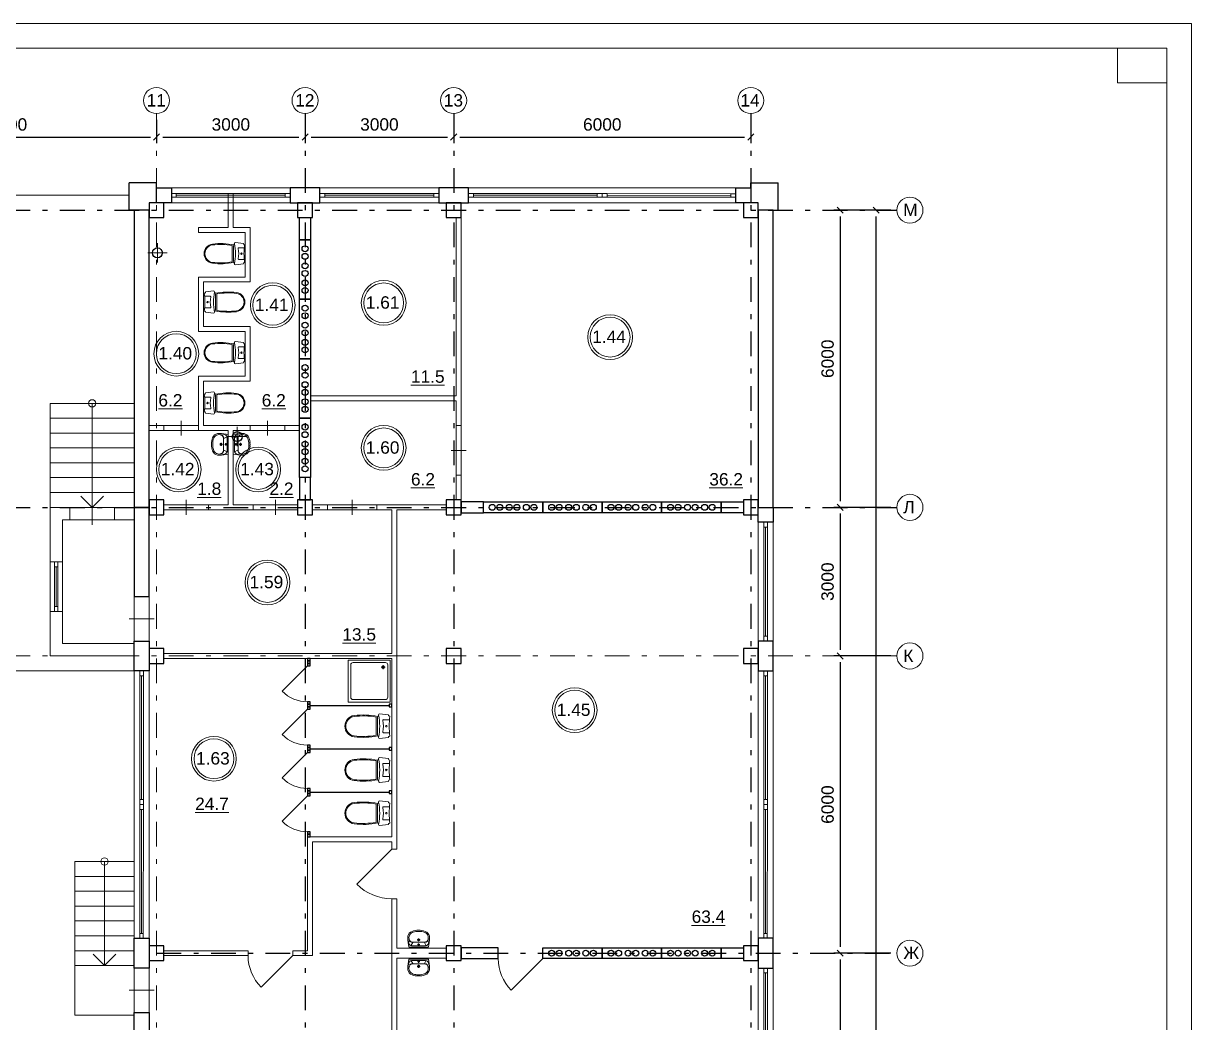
# Model space of a CAD drawing. Header units: metres. Extents: x -306 to 273, y -329 to 512.
# Drawn here: x 47.48 to 71.07, y 328.61 to 348.78 of the extents above; entities that cross this region are included whole.
import ezdxf
from ezdxf.enums import TextEntityAlignment as Align

# ---------------------------------------------------------------- set-up
doc = ezdxf.new("R2010")
doc.units = ezdxf.units.M
doc.header["$MEASUREMENT"] = 0
for name, pattern in [('( Dashdot )', [1.001, 0.5, -0.25, 0.001, -0.25]), ('DGN Style 3', [9.681301, 6.915215, -2.766086]), ('DGN Style 4', [17.066964, 8.528152, -4.264076, 0.01066, -4.264076])]:
    doc.linetypes.add(name, pattern=pattern)
doc.layers.get('DEFPOINTS').update_dxf_attribs({"lineweight": 0})
doc.layers.add('Level 50', color=7, linetype='Continuous', lineweight=0)
doc.styles.add('Standard_0', font='arial.ttf')
doc.styles.add('Style-Arial', font='arial.ttf')
doc.dimstyles.get("Standard").update_dxf_attribs({"dimtxt": 0.00018, "dimasz": 0.00018, "dimexe": 0.0002, "dimexo": 0.0625, "dimgap": 9e-05, "dimtad": 0, "dimtih": 1, "dimtoh": 1, "dimdec": 4, "dimlfac": 1000, "dimzin": 0, "dimdsep": 46, "dimtxsty": 'Standard_0', "dimcen": 9e-05, "dimadec": 0, "dimazin": 0, "dimtfac": 1, "dimtdec": 4, "dimtofl": 0, "dimtmove": 0, "dimatfit": 0, "dimfxl": 0.01, "dimfxlon": 1, "dimtolj": 1, "dimtzin": 0, "dimarcsym": 0})

# ---------------------------------------------------------------- blocks, each defined once
blk = doc.blocks.new('*U1661')
at = {"color": 7, "linetype": 'Continuous', "lineweight": 30}
for p, q in [((0.275, 0.275), (-0.275, 0.275)), ((-0.275, -0.275), (-0.275, 0.275)), ((0.275, 0.175), (0.275, 0.275)), ((-0.175, -0.275), (-0.275, -0.275))]:
    blk.add_line(p, q, dxfattribs=at)
blk = doc.blocks.new('*U1658')
at = {"color": 7, "linetype": 'Continuous', "lineweight": 0}
blk.add_line((-1.1, 0), (1.1, 0), dxfattribs=at)
at = {"color": 7, "linetype": 'Continuous', "lineweight": 13, "flags": 128}
for points in [[(-1.1, -0.035), (-1.2, -0.035), (-1.2, 0.035), (-1.1, 0.035), (-1.1, -0.035)], [(1.2, -0.035), (1.1, -0.035), (1.1, 0.035), (1.2, 0.035), (1.2, -0.035)]]:
    blk.add_lwpolyline(points, close=True, dxfattribs=at)
at = {"color": 7, "linetype": 'Continuous', "lineweight": 0, "flags": 128}
blk.add_lwpolyline([(-1.1, 0.035), (1.1, 0.035), (1.1, -0.035), (-1.1, -0.035), (-1.1, 0.035)], close=True, dxfattribs=at)
blk = doc.blocks.new('*U1656')
at = {"color": 7, "linetype": 'Continuous', "lineweight": 0}
blk.add_line((1.25, 0), (-1.25, 0), dxfattribs=at)
at = {"color": 7, "linetype": 'Continuous', "lineweight": 13, "flags": 128}
for points in [[(-1.35, 0.035), (-1.25, 0.035), (-1.25, -0.035), (-1.35, -0.035), (-1.35, 0.035)], [(1.25, 0.035), (1.35, 0.035), (1.35, -0.035), (1.25, -0.035), (1.25, 0.035)]]:
    blk.add_lwpolyline(points, close=True, dxfattribs=at)
at = {"color": 7, "linetype": 'Continuous', "lineweight": 0, "flags": 128}
blk.add_lwpolyline([(-1.25, 0.035), (1.25, 0.035), (1.25, -0.035), (-1.25, -0.035), (-1.25, 0.035)], close=True, dxfattribs=at)
blk = doc.blocks.new('*U1657')
at = {"color": 7, "linetype": 'Continuous', "lineweight": 0}
blk.add_line((1.25, 0.001), (-1.25, -0.001), dxfattribs=at)
at = {"color": 7, "linetype": 'Continuous', "lineweight": 13, "flags": 128}
for points in [[(-1.35, 0.034), (-1.25, 0.034), (-1.25, -0.036), (-1.35, -0.036), (-1.35, 0.034)], [(1.25, 0.036), (1.35, 0.036), (1.35, -0.034), (1.25, -0.034), (1.25, 0.036)]]:
    blk.add_lwpolyline(points, close=True, dxfattribs=at)
at = {"color": 7, "linetype": 'Continuous', "lineweight": 0, "flags": 128}
blk.add_lwpolyline([(-1.25, 0.034), (1.25, 0.036), (1.25, -0.034), (-1.25, -0.036), (-1.25, 0.034)], close=True, dxfattribs=at)
blk = doc.blocks.new('*U1655')
at = {"color": 7, "linetype": 'Continuous', "lineweight": 30, "flags": 128}
blk.add_lwpolyline([(-0.11, -0.6), (-0.11, 0.6), (0.11, 0.6), (0.11, -0.6), (-0.11, -0.6)], close=True, dxfattribs=at)
at = {"color": 7, "linetype": 'Continuous', "lineweight": 30}
for centre in [(0, 0.421), (0, 0.268), (0, 0.077), (0, -0.077), (0, -0.268), (0, -0.421)]:
    blk.add_circle(centre, 0.06, dxfattribs=at)
blk = doc.blocks.new('*U1740')
at = {"color": 7, "linetype": 'Continuous', "lineweight": 0}
blk.add_line((0, 0.15), (0, -0.15), dxfattribs=at)
at = {"color": 7, "linetype": 'Continuous', "lineweight": 0, "flags": 128}
blk.add_lwpolyline([(-0.5, 0.05), (0.5, 0.05), (0.5, -0.05), (-0.5, -0.05), (-0.5, 0.05)], close=True, dxfattribs=at)
blk = doc.blocks.new('*U1691')
at = {"color": 7, "linetype": 'Continuous', "lineweight": 0}
blk.add_line((0, 0.15), (0, -0.15), dxfattribs=at)
at = {"color": 7, "linetype": 'Continuous', "lineweight": 0, "flags": 128}
blk.add_lwpolyline([(-0.45, 0.05), (0.45, 0.05), (0.45, -0.05), (-0.45, -0.05), (-0.45, 0.05)], close=True, dxfattribs=at)
blk = doc.blocks.new('ум9')
at = {"color": 252, "lineweight": 13}
for p, q in [((0.317, 0), (-0.317, 0)), ((-0.237, -0.059), (-0.19, -0.143)), ((0.228, -0.039), (-0.228, -0.039)), ((0.185, -0.156), (-0.171, -0.156)), ((0.046, -0.234), (-0.046, -0.234)), ((0.035, -0.08), (-0.035, -0.08)), ((0, -0.115), (0, -0.045)), ((0, -0.189), (0, -0.28)), ((0.237, -0.059), (0.19, -0.143))]:
    blk.add_line(p, q, dxfattribs=at)
for centre, radius in [((0, -0.234), 0.0351), ((0, -0.08), 0.0221), ((0, -0.234), 0.0221)]:
    blk.add_circle(centre, radius, dxfattribs=at)
for centre, radius, start, end in [((1.163, -0.334), 1.518, 167.3206, 178.6525), ((-0.135, -0.304), 0.22, 178.312, 234.1043), ((-0.355, -0.298), 0.00065, 358.312, 358.6525), ((0.089, -0.267), 0.429, 154.5977, 180.3349), ((-0.317, -0.001), 0.00065, 90, 167.3206), ((-0.135, -0.303), 0.18, 141.0504, 245.2718), ((-0.228, -0.117), 0.078, 90, 154.5977), ((-0.135, -0.303), 0.193, 141.0504, 147.7493), ((-0.181, -0.302), 0.159, 98.7111, 129.9424), ((-0.181, -0.302), 0.146, 86.1548, 129.9424), ((0.181, -0.302), 0.146, 50.0576, 93.8452), ((0.181, -0.302), 0.159, 50.0576, 81.2889), ((0.135, -0.303), 0.18, 294.7282, 38.9496), ((0.228, -0.117), 0.078, 25.4023, 90), ((0.135, -0.304), 0.22, 305.8957, 1.688), ((0.135, -0.303), 0.193, 32.2507, 38.9496), ((-0.089, -0.267), 0.429, 359.6651, 25.4023), ((0.317, -0.001), 0.00065, 12.6794, 90), ((-1.163, -0.334), 1.518, 1.3475, 12.6794), ((0.355, -0.298), 0.00065, 181.3475, 181.688), ((-0.035, -0.093), 0.452, 239.6448, 267.5368), ((-0.035, -0.093), 0.413, 244.8898, 267.5368), ((0, 0.104), 0.65, 265.1692, 274.8308), ((0, 0.104), 0.611, 265.1692, 274.8308), ((0.035, -0.093), 0.413, 272.4632, 300.3552), ((0.035, -0.093), 0.452, 272.4632, 300.3552)]:
    blk.add_arc(centre, radius, start, end, dxfattribs=at)
blk = doc.blocks.new('ун2')
at = {"color": 252, "lineweight": 13}
for p, q in [((-0.131, -0.114), (-0.131, 0.006)), ((0.131, -0.114), (0.131, 0.006)), ((-0.25, -0.194), (-0.229, -0.012)), ((0, -0.235), (-0.168, -0.235)), ((0, -0.235), (0.168, -0.235)), ((0.25, -0.194), (0.229, -0.012)), ((0, -0.266), (-0.184, -0.266)), ((0, -0.266), (0.184, -0.266))]:
    blk.add_line(p, q, dxfattribs=at)
blk.add_circle((0, -0.058), 0.0157, dxfattribs=at)
for centre, radius, start, end in [((-0.225, 0.014), 0.0259, 262.0147, 1.5137), ((0, 1.373), 1.373, 261.6431, 278.3569), ((0.225, 0.014), 0.0258, 178.1572, 278.1058), ((-0.226, -0.192), 0.0242, 185.3126, 270.5398), ((0, -1.267), 1.076, 77.8721, 102.1279), ((1.292, -0.524), 1.518, 168.8327, 186.9654), ((-0.169, -0.152), 0.0829, 229.7034, 270.7895), ((-0.115, -0.115), 0.0166, 175.2998, 270.088), ((0, -0.594), 0.477, 76.0614, 103.9386), ((0.115, -0.115), 0.0166, 269.912, 4.7002), ((0.169, -0.152), 0.0829, 269.2105, 310.2966), ((-1.292, -0.524), 1.518, 353.0346, 11.1673), ((0.226, -0.192), 0.0242, 269.4602, 354.6874), ((1.29, -0.524), 1.497, 170.087, 187.0749), ((-1.29, -0.524), 1.497, 352.9251, 9.913), ((0, -0.679), 0.217, 187.7539, 269.9084), ((0, -0.679), 0.198, 188.5249, 269.9084), ((0, -0.679), 0.198, 270.0916, 351.4751), ((0, -0.679), 0.217, 270.0916, 352.2461)]:
    blk.add_arc(centre, radius, start, end, dxfattribs=at)
blk = doc.blocks.new('*U1692')
at = {"color": 7, "linetype": 'Continuous', "lineweight": 13}
for radius in [0.452, 0.402]:
    blk.add_circle((0, 0), radius, dxfattribs=at)
at = {"color": 7, "linetype": 'Continuous', "lineweight": 13, "style": 'Style-Arial'}
blk.add_text('1.44', height=0.25, dxfattribs=at).set_placement((-0.361, 0.133), align=Align.TOP_LEFT)
blk = doc.blocks.new('*U1693')
at = {"color": 7, "linetype": 'Continuous', "lineweight": 13}
for radius in [0.452, 0.402]:
    blk.add_circle((0, 0), radius, dxfattribs=at)
at = {"color": 7, "linetype": 'Continuous', "lineweight": 13, "style": 'Style-Arial'}
blk.add_text('1.41', height=0.25, dxfattribs=at).set_placement((-0.361, 0.133), align=Align.TOP_LEFT)
blk = doc.blocks.new('*U1694')
at = {"color": 7, "linetype": 'Continuous', "lineweight": 13}
for radius in [0.452, 0.402]:
    blk.add_circle((0, 0), radius, dxfattribs=at)
at = {"color": 7, "linetype": 'Continuous', "lineweight": 13, "style": 'Style-Arial'}
blk.add_text('1.40', height=0.25, dxfattribs=at).set_placement((-0.361, 0.133), align=Align.TOP_LEFT)
blk = doc.blocks.new('*U1695')
at = {"color": 7, "linetype": 'Continuous', "lineweight": 13}
for radius in [0.452, 0.402]:
    blk.add_circle((0, 0), radius, dxfattribs=at)
at = {"color": 7, "linetype": 'Continuous', "lineweight": 13, "style": 'Style-Arial'}
blk.add_text('1.43', height=0.25, dxfattribs=at).set_placement((-0.361, 0.133), align=Align.TOP_LEFT)
blk = doc.blocks.new('*U1696')
at = {"color": 7, "linetype": 'Continuous', "lineweight": 13}
for radius in [0.452, 0.402]:
    blk.add_circle((0, 0), radius, dxfattribs=at)
at = {"color": 7, "linetype": 'Continuous', "lineweight": 13, "style": 'Style-Arial'}
blk.add_text('1.42', height=0.25, dxfattribs=at).set_placement((-0.361, 0.133), align=Align.TOP_LEFT)
blk = doc.blocks.new('*U1697')
at = {"color": 7, "linetype": 'Continuous', "lineweight": 13}
for radius in [0.452, 0.402]:
    blk.add_circle((0, 0), radius, dxfattribs=at)
at = {"color": 7, "linetype": 'Continuous', "lineweight": 13, "style": 'Style-Arial'}
blk.add_text('1.45', height=0.25, dxfattribs=at).set_placement((-0.361, 0.133), align=Align.TOP_LEFT)
blk = doc.blocks.new('*U1662')
at = {"color": 7, "linetype": 'Continuous', "lineweight": 0, "flags": 128}
blk.add_lwpolyline([(42.05, 29.7), (42.05, -29.7), (-42.05, -29.7), (-42.05, 29.7), (42.05, 29.7)], close=True, dxfattribs=at)
at = {"layer": 'Level 50', "color": 7, "linetype": 'Continuous', "lineweight": 13}
for p, q in [((41.55, 29.2), (-40.05, 29.2)), ((40.55, 29.2), (40.55, 28.5)), ((41.55, 29.2), (41.55, -29.2)), ((40.55, 28.5), (41.55, 28.5))]:
    blk.add_line(p, q, dxfattribs=at)
blk = doc.blocks.new('_Oblique-1')
at = {"color": 0, "linetype": 'ByBlock', "lineweight": -2}
blk.add_line((0.5, 0.5), (-0.5, -0.5), dxfattribs=at)
blk = doc.blocks.new('*D2577')
at = {"color": 0, "linetype": 'Continuous', "lineweight": -2, "transparency": 16777216}
for p, q in [((64.99, 345.009), (63.844, 345.009)), ((63.969, 344.884), (63.969, 339.134)), ((64.99, 339.009), (63.844, 339.009))]:
    blk.add_line(p, q, dxfattribs=at)
at = {"layer": 'DEFPOINTS', "color": 0, "linetype": 'Continuous', "lineweight": 0, "transparency": 16777216}
for p in [(65.115, 345.009), (63.969, 339.009), (65.115, 339.009)]:
    blk.add_point(p, dxfattribs=at)
at = {"color": 0, "linetype": 'Continuous', "lineweight": -2, "transparency": 16777216, "xscale": 0.125, "yscale": 0.125, "zscale": 0.125}
for p, rotation in [((63.969, 345.009), 90), ((63.969, 339.009), 270)]:
    blk.add_blockref('_Oblique-1', p, dxfattribs=dict(at, rotation=rotation))
at = {"color": 0, "linetype": 'Continuous', "lineweight": 0, "transparency": 16777216, "insert": (63.716, 342.009), "char_height": 0.25, "attachment_point": 5, "rotation": 90, "style": 'Style-Arial'}
blk.add_mtext('\\A1;6000', dxfattribs=at)
blk = doc.blocks.new('*D2578')
at = {"color": 0, "linetype": 'Continuous', "lineweight": -2, "transparency": 16777216}
for p, q in [((64.99, 345.009), (64.571, 345.009)), ((64.696, 303.134), (64.696, 344.884)), ((64.99, 303.009), (64.571, 303.009))]:
    blk.add_line(p, q, dxfattribs=at)
at = {"layer": 'DEFPOINTS', "color": 0, "linetype": 'Continuous', "lineweight": 0, "transparency": 16777216}
for p in [(64.696, 345.009), (65.115, 345.009), (65.115, 303.009)]:
    blk.add_point(p, dxfattribs=at)
at = {"color": 0, "linetype": 'Continuous', "lineweight": -2, "transparency": 16777216, "xscale": 0.125, "yscale": 0.125, "zscale": 0.125}
for p, rotation in [((64.696, 345.009), 90), ((64.696, 303.009), 270)]:
    blk.add_blockref('_Oblique-1', p, dxfattribs=dict(at, rotation=rotation))
at = {"color": 0, "linetype": 'Continuous', "lineweight": 0, "transparency": 16777216, "insert": (64.444, 324.009), "char_height": 0.25, "attachment_point": 5, "rotation": 90, "style": 'Style-Arial'}
blk.add_mtext('\\A1;42000', dxfattribs=at)
blk = doc.blocks.new('*U1659')
at = {"color": 7, "linetype": 'Continuous', "lineweight": 0}
for p in [(-0.227, 0.114), (0.227, 0.114)]:
    blk.add_line(p, (0, -0.114), dxfattribs=at)
blk = doc.blocks.new('*U2071')
at = {"color": 7, "linetype": 'Continuous', "lineweight": 13}
for radius in [0.452, 0.402]:
    blk.add_circle((0, 0), radius, dxfattribs=at)
at = {"color": 7, "linetype": 'Continuous', "lineweight": 13, "style": 'Style-Arial'}
blk.add_text('1.60', height=0.25, dxfattribs=at).set_placement((-0.361, 0.133), align=Align.TOP_LEFT)
blk = doc.blocks.new('*U2072')
at = {"color": 7, "linetype": 'Continuous', "lineweight": 13}
for radius in [0.452, 0.402]:
    blk.add_circle((0, 0), radius, dxfattribs=at)
at = {"color": 7, "linetype": 'Continuous', "lineweight": 13, "style": 'Style-Arial'}
blk.add_text('1.61', height=0.25, dxfattribs=at).set_placement((-0.361, 0.133), align=Align.TOP_LEFT)
blk = doc.blocks.new('*U2073')
at = {"color": 7, "linetype": 'Continuous', "lineweight": 13}
for radius in [0.452, 0.402]:
    blk.add_circle((0, 0), radius, dxfattribs=at)
at = {"color": 7, "linetype": 'Continuous', "lineweight": 13, "style": 'Style-Arial'}
blk.add_text('1.59', height=0.25, dxfattribs=at).set_placement((-0.361, 0.133), align=Align.TOP_LEFT)
blk = doc.blocks.new('*U2064')
at = {"color": 7, "linetype": 'Continuous', "lineweight": 13}
blk.add_line((0.354, 0.5), (-0.354, -0.207), dxfattribs=at)
at = {"color": 7, "linetype": 'Continuous', "lineweight": 0}
blk.add_arc((0.354, 0.5), 1, 225, 270, dxfattribs=at)
blk = doc.blocks.new('*U1690')
at = {"color": 252, "lineweight": 13}
for p, q in [((-0.318, -0.281), (-0.243, -0.281)), ((-0.281, -0.243), (-0.281, -0.318))]:
    blk.add_line(p, q, dxfattribs=at)
at = {"color": 252, "linetype": 'Continuous', "lineweight": 13, "flags": 128}
blk.add_lwpolyline([(-0.425, 0.425), (-0.425, -0.425), (0.425, -0.425), (0.425, 0.425), (-0.425, 0.425)], close=True, dxfattribs=at)
for points in [[(-0.375, 0.325), (-0.375, -0.325)], [(0.325, 0.375), (-0.325, 0.375)], [(0.375, -0.325), (0.375, 0.325)], [(-0.325, -0.375), (0.325, -0.375)]]:
    blk.add_lwpolyline(points, dxfattribs=at)
at = {"color": 252, "lineweight": 13}
for radius in [0.0291, 0.0183]:
    blk.add_circle((-0.281, -0.281), radius, dxfattribs=at)
at = {"color": 252, "linetype": 'Continuous', "lineweight": 13, "extrusion": (0, 0, -1)}
for centre, start, end in [((0.325, 0.325), 0, 90), ((-0.325, 0.325), 90, 180), ((0.325, -0.325), 270, 0), ((-0.325, -0.325), 180, 270)]:
    blk.add_arc(centre, 0.05, start, end, dxfattribs=at)
blk = doc.blocks.new('*U1893')
at = {"color": 7, "linetype": 'DGN Style 4', "lineweight": 0}
for p, q in [((-0.194, 0), (0.194, 0)), ((0, 0.194), (0, -0.193))]:
    blk.add_line(p, q, dxfattribs=at)
at = {"color": 92, "linetype": 'Continuous', "lineweight": 30}
blk.add_circle((0, 0), 0.1, dxfattribs=at)
blk = doc.blocks.new('*U1897')
at = {"color": 7, "linetype": 'Continuous', "lineweight": 13}
for radius in [0.452, 0.402]:
    blk.add_circle((0, 0), radius, dxfattribs=at)
at = {"color": 7, "linetype": 'Continuous', "lineweight": 13, "style": 'Style-Arial'}
blk.add_text('1.63', height=0.25, dxfattribs=at).set_placement((-0.361, 0.133), align=Align.TOP_LEFT)
blk = doc.blocks.new('*D2321')
at = {"color": 0, "linetype": 'Continuous', "lineweight": -2, "transparency": 16777216}
for p, q in [((64.99, 339.009), (63.844, 339.009)), ((63.969, 338.884), (63.969, 336.134)), ((64.99, 336.009), (63.844, 336.009))]:
    blk.add_line(p, q, dxfattribs=at)
at = {"layer": 'DEFPOINTS', "color": 0, "linetype": 'Continuous', "lineweight": 0, "transparency": 16777216}
for p in [(65.115, 339.009), (63.969, 336.009), (65.115, 336.009)]:
    blk.add_point(p, dxfattribs=at)
at = {"color": 0, "linetype": 'Continuous', "lineweight": -2, "transparency": 16777216, "xscale": 0.125, "yscale": 0.125, "zscale": 0.125}
for p, rotation in [((63.969, 339.009), 90), ((63.969, 336.009), 270)]:
    blk.add_blockref('_Oblique-1', p, dxfattribs=dict(at, rotation=rotation))
at = {"color": 0, "linetype": 'Continuous', "lineweight": 0, "transparency": 16777216, "insert": (63.716, 337.509), "char_height": 0.25, "attachment_point": 5, "rotation": 90, "style": 'Style-Arial'}
blk.add_mtext('\\A1;3000', dxfattribs=at)
blk = doc.blocks.new('*D2322')
at = {"color": 0, "linetype": 'Continuous', "lineweight": -2, "transparency": 16777216}
for p, q in [((64.99, 336.009), (63.844, 336.009)), ((63.969, 335.884), (63.969, 330.134)), ((64.99, 330.009), (63.844, 330.009))]:
    blk.add_line(p, q, dxfattribs=at)
at = {"layer": 'DEFPOINTS', "color": 0, "linetype": 'Continuous', "lineweight": 0, "transparency": 16777216}
for p in [(65.115, 336.009), (63.969, 330.009), (65.115, 330.009)]:
    blk.add_point(p, dxfattribs=at)
at = {"color": 0, "linetype": 'Continuous', "lineweight": -2, "transparency": 16777216, "xscale": 0.125, "yscale": 0.125, "zscale": 0.125}
for p, rotation in [((63.969, 336.009), 90), ((63.969, 330.009), 270)]:
    blk.add_blockref('_Oblique-1', p, dxfattribs=dict(at, rotation=rotation))
at = {"color": 0, "linetype": 'Continuous', "lineweight": 0, "transparency": 16777216, "insert": (63.716, 333.009), "char_height": 0.25, "attachment_point": 5, "rotation": 90, "style": 'Style-Arial'}
blk.add_mtext('\\A1;6000', dxfattribs=at)
blk = doc.blocks.new('*D2323')
at = {"color": 0, "linetype": 'Continuous', "lineweight": -2, "transparency": 16777216}
for p, q in [((64.99, 330.009), (63.844, 330.009)), ((63.969, 329.884), (63.969, 324.134)), ((64.99, 324.009), (63.844, 324.009))]:
    blk.add_line(p, q, dxfattribs=at)
at = {"layer": 'DEFPOINTS', "color": 0, "linetype": 'Continuous', "lineweight": 0, "transparency": 16777216}
for p in [(65.115, 330.009), (63.969, 324.009), (65.115, 324.009)]:
    blk.add_point(p, dxfattribs=at)
at = {"color": 0, "linetype": 'Continuous', "lineweight": -2, "transparency": 16777216, "xscale": 0.125, "yscale": 0.125, "zscale": 0.125}
for p, rotation in [((63.969, 330.009), 90), ((63.969, 324.009), 270)]:
    blk.add_blockref('_Oblique-1', p, dxfattribs=dict(at, rotation=rotation))
at = {"color": 0, "linetype": 'Continuous', "lineweight": 0, "transparency": 16777216, "insert": (63.716, 327.009), "char_height": 0.25, "attachment_point": 5, "rotation": 90, "style": 'Style-Arial'}
blk.add_mtext('\\A1;6000', dxfattribs=at)
blk = doc.blocks.new('*D2332')
at = {"color": 0, "linetype": 'Continuous', "lineweight": -2, "transparency": 16777216}
for p, q in [((44.166, 346.834), (44.166, 346.361)), ((50.166, 346.834), (50.166, 346.361)), ((44.291, 346.486), (50.041, 346.486))]:
    blk.add_line(p, q, dxfattribs=at)
at = {"layer": 'DEFPOINTS', "color": 0, "linetype": 'Continuous', "lineweight": 0, "transparency": 16777216}
for p in [(44.166, 346.959), (50.166, 346.959), (50.166, 346.486)]:
    blk.add_point(p, dxfattribs=at)
at = {"color": 0, "linetype": 'Continuous', "lineweight": -2, "transparency": 16777216, "xscale": 0.125, "yscale": 0.125, "zscale": 0.125, "rotation": 180}
blk.add_blockref('_Oblique-1', (44.166, 346.486), dxfattribs=at)
at = {"color": 0, "linetype": 'Continuous', "lineweight": -2, "transparency": 16777216, "xscale": 0.125, "yscale": 0.125, "zscale": 0.125}
blk.add_blockref('_Oblique-1', (50.166, 346.486), dxfattribs=at)
at = {"color": 0, "linetype": 'Continuous', "lineweight": 0, "transparency": 16777216, "insert": (47.166, 346.738), "char_height": 0.25, "attachment_point": 5, "style": 'Style-Arial'}
blk.add_mtext('\\A1;6000', dxfattribs=at)
blk = doc.blocks.new('*D2333')
at = {"color": 0, "linetype": 'Continuous', "lineweight": -2, "transparency": 16777216}
for p, q in [((50.166, 346.834), (50.166, 346.361)), ((53.166, 346.834), (53.166, 346.361)), ((50.291, 346.486), (53.041, 346.486))]:
    blk.add_line(p, q, dxfattribs=at)
at = {"layer": 'DEFPOINTS', "color": 0, "linetype": 'Continuous', "lineweight": 0, "transparency": 16777216}
for p in [(50.166, 346.959), (53.166, 346.959), (53.166, 346.486)]:
    blk.add_point(p, dxfattribs=at)
at = {"color": 0, "linetype": 'Continuous', "lineweight": -2, "transparency": 16777216, "xscale": 0.125, "yscale": 0.125, "zscale": 0.125, "rotation": 180}
blk.add_blockref('_Oblique-1', (50.166, 346.486), dxfattribs=at)
at = {"color": 0, "linetype": 'Continuous', "lineweight": -2, "transparency": 16777216, "xscale": 0.125, "yscale": 0.125, "zscale": 0.125}
blk.add_blockref('_Oblique-1', (53.166, 346.486), dxfattribs=at)
at = {"color": 0, "linetype": 'Continuous', "lineweight": 0, "transparency": 16777216, "insert": (51.666, 346.738), "char_height": 0.25, "attachment_point": 5, "style": 'Style-Arial'}
blk.add_mtext('\\A1;3000', dxfattribs=at)
blk = doc.blocks.new('*D2334')
at = {"color": 0, "linetype": 'Continuous', "lineweight": -2, "transparency": 16777216}
for p, q in [((53.166, 346.834), (53.166, 346.361)), ((56.166, 346.834), (56.166, 346.361)), ((53.291, 346.486), (56.041, 346.486))]:
    blk.add_line(p, q, dxfattribs=at)
at = {"layer": 'DEFPOINTS', "color": 0, "linetype": 'Continuous', "lineweight": 0, "transparency": 16777216}
for p in [(53.166, 346.959), (56.166, 346.959), (56.166, 346.486)]:
    blk.add_point(p, dxfattribs=at)
at = {"color": 0, "linetype": 'Continuous', "lineweight": -2, "transparency": 16777216, "xscale": 0.125, "yscale": 0.125, "zscale": 0.125, "rotation": 180}
blk.add_blockref('_Oblique-1', (53.166, 346.486), dxfattribs=at)
at = {"color": 0, "linetype": 'Continuous', "lineweight": -2, "transparency": 16777216, "xscale": 0.125, "yscale": 0.125, "zscale": 0.125}
blk.add_blockref('_Oblique-1', (56.166, 346.486), dxfattribs=at)
at = {"color": 0, "linetype": 'Continuous', "lineweight": 0, "transparency": 16777216, "insert": (54.666, 346.738), "char_height": 0.25, "attachment_point": 5, "style": 'Style-Arial'}
blk.add_mtext('\\A1;3000', dxfattribs=at)
blk = doc.blocks.new('*D2335')
at = {"color": 0, "linetype": 'Continuous', "lineweight": -2, "transparency": 16777216}
for p, q in [((56.166, 346.834), (56.166, 346.361)), ((62.166, 346.584), (62.166, 346.361)), ((56.291, 346.486), (62.041, 346.486))]:
    blk.add_line(p, q, dxfattribs=at)
at = {"layer": 'DEFPOINTS', "color": 0, "linetype": 'Continuous', "lineweight": 0, "transparency": 16777216}
for p in [(56.166, 346.959), (62.166, 346.709), (62.166, 346.486)]:
    blk.add_point(p, dxfattribs=at)
at = {"color": 0, "linetype": 'Continuous', "lineweight": -2, "transparency": 16777216, "xscale": 0.125, "yscale": 0.125, "zscale": 0.125, "rotation": 180}
blk.add_blockref('_Oblique-1', (56.166, 346.486), dxfattribs=at)
at = {"color": 0, "linetype": 'Continuous', "lineweight": -2, "transparency": 16777216, "xscale": 0.125, "yscale": 0.125, "zscale": 0.125}
blk.add_blockref('_Oblique-1', (62.166, 346.486), dxfattribs=at)
at = {"color": 0, "linetype": 'Continuous', "lineweight": 0, "transparency": 16777216, "insert": (59.166, 346.738), "char_height": 0.25, "attachment_point": 5, "style": 'Style-Arial'}
blk.add_mtext('\\A1;6000', dxfattribs=at)

msp = doc.modelspace()

# ---------------------------------------------------------------- linework, layer by layer
at = {"color": 1, "linetype": '( Dashdot )', "lineweight": 0}
for p, q in [((50.16618452, 346.95949373), (50.16618452, 298.43607877)), ((-6.78540339, 336.00949373), (65.11459661, 336.00949373))]:
    msp.add_line(p, q, dxfattribs=at)
at = {"color": 1, "linetype": '( Dashdot )'}
for p, q in [((53.16618452, 346.95949373), (53.16618452, 298.43607877)), ((56.16618452, 346.95949373), (56.16618452, 298.43607877)), ((62.16618452, 346.95949373), (62.16618452, 298.43607877)), ((-6.78540339, 345.00949373), (65.11459661, 345.00949373)), ((-6.78540339, 339.00949373), (65.11459661, 339.00949373)), ((50.16618452, 330.00949373), (65.11459661, 330.00949373))]:
    msp.add_line(p, q, dxfattribs=at)
at = {"color": 7, "linetype": 'DGN Style 3', "lineweight": 13}
for p, q in [((49.61459661, 345.30949373), (20.65945957, 345.30949373)), ((49.71459661, 335.70949373), (20.61459661, 335.70949373))]:
    msp.add_line(p, q, dxfattribs=at)
at = {"color": 7, "linetype": 'Continuous', "lineweight": 13}
for p, q in [((51.61459661, 345.27449373), (51.61459661, 344.65949373)), ((51.71459661, 345.27449373), (51.71459661, 344.65949373)), ((51.01459661, 344.55949373), (51.01459661, 344.65949373)), ((51.61459661, 344.65949373), (51.01459661, 344.65949373)), ((52.05459661, 344.65949373), (51.71459661, 344.65949373)), ((52.05459661, 343.55949373), (52.05459661, 344.65949373)), ((56.21459661, 344.85949373), (56.21459661, 341.25949373)), ((56.31459661, 344.85949373), (56.31459661, 340.65949373)), ((51.95459661, 344.55949373), (51.01459661, 344.55949373)), ((51.95459661, 343.65949373), (51.95459661, 344.55949373)), ((51.95459661, 343.65949373), (51.01459661, 343.65949373)), ((51.01459661, 342.55949373), (51.01459661, 343.65949373)), ((52.05459661, 343.55949373), (51.11459661, 343.55949373)), ((51.11459661, 342.65949373), (51.11459661, 343.55949373)), ((51.95459661, 342.55949373), (51.01459661, 342.55949373)), ((52.05459661, 342.65949373), (51.11459661, 342.65949373)), ((51.95459661, 342.55949373), (51.95459661, 341.65949373)), ((52.05459661, 342.65949373), (52.05459661, 341.55949373)), ((51.95459661, 341.65949373), (51.01459661, 341.65949373)), ((51.01459661, 341.65949373), (51.01459661, 340.55949373)), ((52.05459661, 341.55949373), (51.11459661, 341.55949373)), ((51.11459661, 341.55949373), (51.11459661, 340.65949373)), ((49.71459661, 341.10949373), (48.01459661, 341.10949373)), ((48.01459661, 341.10949373), (48.01459661, 339.00949373)), ((53.27459661, 341.25949373), (56.21459661, 341.25949373)), ((53.27459661, 341.15949373), (56.21459661, 341.15949373)), ((56.21459661, 341.15949373), (56.21459661, 340.65949373)), ((50.31459661, 340.65949373), (50.01459661, 340.65949373)), ((50.31459661, 340.65949373), (50.31459661, 340.55949373)), ((52.05459661, 340.65949373), (51.11459661, 340.65949373)), ((52.05459661, 340.65949373), (52.05459661, 340.55949373)), ((52.75459661, 340.65949373), (52.75459661, 340.55949373)), ((52.75459661, 340.65949373), (53.05459661, 340.65949373)), ((56.31459661, 340.65949373), (56.21459661, 340.65949373)), ((50.31459661, 340.55949373), (50.01459661, 340.55949373)), ((51.61459661, 340.55949373), (51.01459661, 340.55949373)), ((51.61459661, 340.55949373), (51.61459661, 339.05949373)), ((51.71459661, 340.55949373), (51.71459661, 339.05949373)), ((52.05459661, 340.55949373), (51.71459661, 340.55949373)), ((52.75459661, 340.55949373), (53.05459661, 340.55949373)), ((56.31459661, 339.65949373), (56.21459661, 339.65949373)), ((56.21459661, 339.65949373), (56.21459661, 339.15949373)), ((56.31459661, 339.65949373), (56.31459661, 339.15949373)), ((48.01459661, 337.90949373), (48.01459661, 339.00949373)), ((48.01459661, 339.00949373), (48.41459661, 339.00949373)), ((48.41459661, 339.00949373), (48.41459661, 338.75949373)), ((49.31459661, 339.00949373), (49.31459661, 338.75949373)), ((49.31459661, 339.00949373), (49.71459661, 339.00949373)), ((50.31459661, 338.95949373), (50.31459661, 339.05949373)), ((51.21459661, 338.95949373), (51.21459661, 339.05949373)), ((51.21459661, 339.05949373), (51.61459661, 339.05949373)), ((51.71459661, 339.05949373), (52.11459661, 339.05949373)), ((52.11459661, 338.95949373), (52.11459661, 339.05949373)), ((53.01459661, 338.95949373), (53.01459661, 339.05949373)), ((53.61459661, 338.95949373), (53.61459661, 339.05949373)), ((54.61459661, 338.95949373), (54.61459661, 339.05949373)), ((48.26459661, 337.90949373), (48.26459661, 338.75949373)), ((48.26459661, 338.75949373), (48.41459661, 338.75949373)), ((49.31459661, 338.75949373), (49.71459661, 338.75949373)), ((52.11459661, 338.95949373), (51.21459661, 338.95949373)), ((54.91459661, 338.95949373), (54.91459661, 336.05949373)), ((55.01459661, 338.95949373), (55.01459661, 332.10949373)), ((48.01459661, 336.00949373), (48.01459661, 336.90949373)), ((48.26459661, 336.25949373), (48.26459661, 336.90949373)), ((50.31459661, 336.05949373), (54.91459661, 336.05949373)), ((50.31459661, 335.95949373), (54.91459661, 335.95949373)), ((54.91459661, 335.95949373), (54.91459661, 332.35949373)), ((53.21459661, 330.05949373), (53.21459661, 332.35949373)), ((53.21459661, 332.35949373), (54.91459661, 332.35949373)), ((53.31459661, 329.95949373), (53.31459661, 332.25949373)), ((53.31459661, 332.25949373), (54.91459661, 332.25949373)), ((54.91459661, 332.25949373), (54.91459661, 332.10949373)), ((55.01459661, 332.10949373), (54.91459661, 332.10949373)), ((49.71459661, 331.85949373), (48.51459661, 331.85949373)), ((48.51459661, 331.85949373), (48.51459661, 328.75949373)), ((49.71459661, 331.85949373), (49.71459661, 329.75949373)), ((55.01459661, 331.10949373), (54.91459661, 331.10949373)), ((54.91459661, 331.10949373), (54.91459661, 323.10949373)), ((55.01459661, 331.10949373), (55.01459661, 330.10949373)), ((50.31459661, 330.05949373), (52.01459661, 330.05949373)), ((52.01459661, 329.95949373), (52.01459661, 330.05949373)), ((52.91459661, 329.95949373), (52.91459661, 330.05949373)), ((52.91459661, 330.05949373), (53.21459661, 330.05949373)), ((50.31459661, 329.95949373), (52.01459661, 329.95949373)), ((52.91459661, 329.95949373), (52.2782005, 329.32309763)), ((52.91459661, 329.95949373), (53.31459661, 329.95949373)), ((55.01459661, 329.90949373), (55.01459661, 323.10949373)), ((57.96459661, 329.89949373), (57.3282005, 329.26309763)), ((49.71459661, 329.75949373), (48.51459661, 329.75949373)), ((49.71459661, 328.75949373), (48.51459661, 328.75949373))]:
    msp.add_line(p, q, dxfattribs=at)
at = {"color": 7, "linetype": 'Continuous', "lineweight": 0}
for p, q in [((48.86459661, 341.10949373), (48.86459661, 339.00949373)), ((49.71459661, 340.80949373), (48.01459661, 340.80949373)), ((50.66459661, 340.75949373), (50.66459661, 340.45949373)), ((52.40459661, 340.75949373), (52.40459661, 340.45949373)), ((49.71459661, 340.50949373), (48.01459661, 340.50949373)), ((49.71459661, 340.20949373), (48.01459661, 340.20949373)), ((49.71459661, 339.90949373), (48.01459661, 339.90949373)), ((49.71459661, 339.60949373), (48.01459661, 339.60949373)), ((49.71459661, 339.30949373), (48.01459661, 339.30949373)), ((48.86459661, 339.10949373), (48.86459661, 338.65949373)), ((48.13959661, 337.80949373), (48.13959661, 337.00949373)), ((49.61459661, 336.75949373), (50.11459661, 336.75949373)), ((49.11459661, 331.85949373), (49.11459661, 329.75949373)), ((49.71459661, 331.55949373), (48.51459661, 331.55949373)), ((49.71459661, 331.25949373), (48.51459661, 331.25949373)), ((49.71459661, 330.95949373), (48.51459661, 330.95949373)), ((49.71459661, 330.65949373), (48.51459661, 330.65949373)), ((49.71459661, 330.35949373), (48.51459661, 330.35949373)), ((49.71459661, 330.05949373), (48.51459661, 330.05949373)), ((49.61459661, 329.25949373), (50.11459661, 329.25949373))]:
    msp.add_line(p, q, dxfattribs=at)
at = {"color": 252, "linetype": 'Continuous', "lineweight": 13}
for p, q in [((52.70194419, 335.29684131), (53.21459661, 335.80949373)), ((52.70194419, 334.42184131), (53.21459661, 334.93449373)), ((52.70194419, 333.54684131), (53.21459661, 334.05949373)), ((52.70194419, 332.67184131), (53.21459661, 333.18449373))]:
    msp.add_line(p, q, dxfattribs=at)
at = {"color": 252, "linetype": 'Continuous', "lineweight": 30}
for p, q in [((53.26459661, 335.00949373), (54.86459661, 335.00949373)), ((53.26459661, 334.13449373), (54.86459661, 334.13449373)), ((53.26459661, 333.25949373), (54.86459661, 333.25949373))]:
    msp.add_line(p, q, dxfattribs=at)
at = {"color": 7, "linetype": 'Continuous', "lineweight": 30, "flags": 128}
for points in [[(50.46459661, 345.15949373), (50.16459661, 345.15949373), (50.16459661, 345.45949373), (50.46459661, 345.45949373), (50.46459661, 345.15949373)], [(53.46459661, 345.45949373), (52.86459661, 345.45949373), (52.86459661, 345.15949373), (53.46459661, 345.15949373), (53.46459661, 345.45949373)], [(56.46459661, 345.45949373), (55.86459661, 345.45949373), (55.86459661, 345.15949373), (56.46459661, 345.15949373), (56.46459661, 345.45949373)], [(62.16459661, 345.15949373), (61.86459661, 345.15949373), (61.86459661, 345.45949373), (62.16459661, 345.45949373), (62.16459661, 345.15949373)], [(50.01459661, 345.15949373), (50.01459661, 344.85949373), (50.31459661, 344.85949373), (50.31459661, 345.15949373), (50.01459661, 345.15949373)], [(53.01459661, 345.15949373), (53.01459661, 344.85949373), (53.31459661, 344.85949373), (53.31459661, 345.15949373), (53.01459661, 345.15949373)], [(56.01459661, 345.15949373), (56.01459661, 344.85949373), (56.31459661, 344.85949373), (56.31459661, 345.15949373), (56.01459661, 345.15949373)], [(62.01459661, 345.15949373), (62.01459661, 344.85949373), (62.31459661, 344.85949373), (62.31459661, 345.15949373), (62.01459661, 345.15949373)], [(50.01459661, 339.00949373), (50.01459661, 345.00949373), (49.71459661, 345.00949373), (49.71459661, 339.00949373), (50.01459661, 339.00949373)], [(62.61459661, 339.00949373), (62.61459661, 345.00949373), (62.31459661, 345.00949373), (62.31459661, 339.00949373), (62.61459661, 339.00949373)], [(53.27459661, 344.40949373), (53.05459661, 344.40949373), (53.05459661, 344.85949373), (53.27459661, 344.85949373), (53.27459661, 344.40949373)], [(53.27459661, 339.60949373), (53.05459661, 339.60949373), (53.05459661, 339.15949373), (53.27459661, 339.15949373), (53.27459661, 339.60949373)], [(49.71459661, 337.20949373), (50.01459661, 337.20949373), (50.01459661, 339.00949373), (49.71459661, 339.00949373), (49.71459661, 337.20949373)], [(50.01459661, 339.15949373), (50.01459661, 338.85949373), (50.31459661, 338.85949373), (50.31459661, 339.15949373), (50.01459661, 339.15949373)], [(53.01459661, 339.15949373), (53.01459661, 338.85949373), (53.31459661, 338.85949373), (53.31459661, 339.15949373), (53.01459661, 339.15949373)], [(56.01459661, 339.15949373), (56.01459661, 338.85949373), (56.31459661, 338.85949373), (56.31459661, 339.15949373), (56.01459661, 339.15949373)], [(56.76459661, 338.89949373), (56.76459661, 339.11949373), (56.31459661, 339.11949373), (56.31459661, 338.89949373), (56.76459661, 338.89949373)], [(61.56459661, 338.89949373), (61.56459661, 339.11949373), (62.01459661, 339.11949373), (62.01459661, 338.89949373), (61.56459661, 338.89949373)], [(62.01459661, 339.15949373), (62.01459661, 338.85949373), (62.31459661, 338.85949373), (62.31459661, 339.15949373), (62.01459661, 339.15949373)], [(62.61459661, 338.70949373), (62.31459661, 338.70949373), (62.31459661, 339.00949373), (62.61459661, 339.00949373), (62.61459661, 338.70949373)], [(49.71459661, 335.70949373), (49.71459661, 336.30949373), (50.01459661, 336.30949373), (50.01459661, 335.70949373), (49.71459661, 335.70949373)], [(50.01459661, 336.15949373), (50.01459661, 335.85949373), (50.31459661, 335.85949373), (50.31459661, 336.15949373), (50.01459661, 336.15949373)], [(56.01459661, 336.15949373), (56.01459661, 335.85949373), (56.31459661, 335.85949373), (56.31459661, 336.15949373), (56.01459661, 336.15949373)], [(62.01459661, 336.15949373), (62.01459661, 335.85949373), (62.31459661, 335.85949373), (62.31459661, 336.15949373), (62.01459661, 336.15949373)], [(62.61459661, 335.70949373), (62.61459661, 336.30949373), (62.31459661, 336.30949373), (62.31459661, 335.70949373), (62.61459661, 335.70949373)], [(49.71459661, 329.70949373), (49.71459661, 330.30949373), (50.01459661, 330.30949373), (50.01459661, 329.70949373), (49.71459661, 329.70949373)], [(62.61459661, 329.70949373), (62.61459661, 330.30949373), (62.31459661, 330.30949373), (62.31459661, 329.70949373), (62.61459661, 329.70949373)], [(50.01459661, 330.15949373), (50.01459661, 329.85949373), (50.31459661, 329.85949373), (50.31459661, 330.15949373), (50.01459661, 330.15949373)], [(56.01459661, 330.15949373), (56.01459661, 329.85949373), (56.31459661, 329.85949373), (56.31459661, 330.15949373), (56.01459661, 330.15949373)], [(57.06459661, 329.89949373), (57.06459661, 330.11949373), (56.31459661, 330.11949373), (56.31459661, 329.89949373), (57.06459661, 329.89949373)], [(61.56459661, 329.89949373), (61.56459661, 330.11949373), (62.01459661, 330.11949373), (62.01459661, 329.89949373), (61.56459661, 329.89949373)], [(62.01459661, 330.15949373), (62.01459661, 329.85949373), (62.31459661, 329.85949373), (62.31459661, 330.15949373), (62.01459661, 330.15949373)], [(49.71459661, 328.80949373), (50.01459661, 328.80949373), (50.01459661, 328.30949373), (49.71459661, 328.30949373), (49.71459661, 328.80949373)]]:
    msp.add_lwpolyline(points, close=True, dxfattribs=at)
at = {"color": 7, "linetype": 'Continuous', "lineweight": 0, "flags": 128}
for points in [[(52.86459661, 345.45949373), (50.46459661, 345.45949373), (50.46459661, 345.15949373), (52.86459661, 345.15949373), (52.86459661, 345.45949373)], [(55.86459661, 345.45949373), (53.46459661, 345.45949373), (53.46459661, 345.15949373), (55.86459661, 345.15949373), (55.86459661, 345.45949373)], [(61.86459661, 345.45949373), (56.46459661, 345.45949373), (56.46459661, 345.15949373), (61.86459661, 345.15949373), (61.86459661, 345.45949373)], [(50.31459661, 340.65949373), (50.31459661, 340.55949373), (51.01459661, 340.55949373), (51.01459661, 340.65949373), (50.31459661, 340.65949373)], [(52.05459661, 340.65949373), (52.75459661, 340.65949373), (52.75459661, 340.55949373), (52.05459661, 340.55949373), (52.05459661, 340.65949373)], [(48.41459661, 339.00949373), (49.31459661, 339.00949373), (49.31459661, 338.75949373), (48.41459661, 338.75949373), (48.41459661, 339.00949373)], [(62.61459661, 336.30949373), (62.61459661, 338.70949373), (62.31459661, 338.70949373), (62.31459661, 336.30949373), (62.61459661, 336.30949373)], [(48.01459661, 337.90949373), (48.01459661, 336.90949373), (48.26459661, 336.90949373), (48.26459661, 337.90949373), (48.01459661, 337.90949373)], [(48.10459661, 337.80949373), (48.10459661, 337.00949373), (48.17459661, 337.00949373), (48.17459661, 337.80949373), (48.10459661, 337.80949373)], [(49.71459661, 337.20949373), (50.01459661, 337.20949373), (50.01459661, 336.30949373), (49.71459661, 336.30949373), (49.71459661, 337.20949373)], [(50.01459661, 330.30949373), (50.01459661, 335.70949373), (49.71459661, 335.70949373), (49.71459661, 330.30949373), (50.01459661, 330.30949373)], [(62.61459661, 330.30949373), (62.61459661, 335.70949373), (62.31459661, 335.70949373), (62.31459661, 330.30949373), (62.61459661, 330.30949373)], [(49.71459661, 329.70949373), (50.01459661, 329.70949373), (50.01459661, 328.80949373), (49.71459661, 328.80949373), (49.71459661, 329.70949373)], [(62.61459661, 324.30949373), (62.61459661, 329.70949373), (62.31459661, 329.70949373), (62.31459661, 324.30949373), (62.61459661, 324.30949373)]]:
    msp.add_lwpolyline(points, close=True, dxfattribs=at)
at = {"color": 7, "linetype": 'Continuous', "lineweight": 13, "flags": 128}
for points in [[(51.61459661, 345.27449373), (51.71459661, 345.27449373), (51.71459661, 345.34449373), (51.61459661, 345.34449373), (51.61459661, 345.27449373)], [(48.17459661, 337.80949373), (48.17459661, 337.90949373), (48.10459661, 337.90949373), (48.10459661, 337.80949373), (48.17459661, 337.80949373)], [(48.17459661, 336.90949373), (48.17459661, 337.00949373), (48.10459661, 337.00949373), (48.10459661, 336.90949373), (48.17459661, 336.90949373)]]:
    msp.add_lwpolyline(points, close=True, dxfattribs=at)
for points in [[(53.61459661, 339.05949373), (53.31459661, 339.05949373), (53.31459661, 338.95949373), (53.61459661, 338.95949373)], [(55.01459661, 338.95949373), (56.01459661, 338.95949373), (56.01459661, 339.05949373), (54.61459661, 339.05949373)], [(54.61459661, 338.95949373), (54.91459661, 338.95949373)], [(48.26459661, 337.90949373), (48.01459661, 337.90949373)], [(48.26459661, 336.90949373), (48.01459661, 336.90949373)], [(49.71459661, 336.25949373), (48.26459661, 336.25949373)], [(49.71459661, 336.00949373), (48.01459661, 336.00949373)], [(55.01459661, 330.10949373), (56.01459661, 330.10949373), (56.01459661, 329.90949373), (55.01459661, 329.90949373)]]:
    msp.add_lwpolyline(points, dxfattribs=at)
at = {"color": 252, "linetype": 'Continuous', "lineweight": 30, "flags": 128}
for points in [[(53.26459661, 335.90949373), (53.26459661, 335.95949373), (53.21459661, 335.95949373), (53.21459661, 335.90949373), (53.26459661, 335.90949373)], [(53.26459661, 335.85949373), (53.26459661, 335.90949373), (53.21459661, 335.90949373), (53.21459661, 335.85949373), (53.26459661, 335.85949373)], [(53.26459661, 335.80949373), (53.26459661, 335.85949373), (53.21459661, 335.85949373), (53.21459661, 335.80949373), (53.26459661, 335.80949373)], [(53.26459661, 335.03449373), (53.26459661, 335.08449373), (53.21459661, 335.08449373), (53.21459661, 335.03449373), (53.26459661, 335.03449373)], [(53.26459661, 334.98449373), (53.26459661, 335.03449373), (53.21459661, 335.03449373), (53.21459661, 334.98449373), (53.26459661, 334.98449373)], [(53.26459661, 334.93449373), (53.26459661, 334.98449373), (53.21459661, 334.98449373), (53.21459661, 334.93449373), (53.26459661, 334.93449373)], [(54.91459661, 334.98449373), (54.91459661, 335.03449373), (54.86459661, 335.03449373), (54.86459661, 334.98449373), (54.91459661, 334.98449373)], [(53.26459661, 334.15949373), (53.26459661, 334.20949373), (53.21459661, 334.20949373), (53.21459661, 334.15949373), (53.26459661, 334.15949373)], [(53.26459661, 334.10949373), (53.26459661, 334.15949373), (53.21459661, 334.15949373), (53.21459661, 334.10949373), (53.26459661, 334.10949373)], [(53.26459661, 334.05949373), (53.26459661, 334.10949373), (53.21459661, 334.10949373), (53.21459661, 334.05949373), (53.26459661, 334.05949373)], [(54.91459661, 334.10949373), (54.91459661, 334.15949373), (54.86459661, 334.15949373), (54.86459661, 334.10949373), (54.91459661, 334.10949373)], [(53.26459661, 333.28449373), (53.26459661, 333.33449373), (53.21459661, 333.33449373), (53.21459661, 333.28449373), (53.26459661, 333.28449373)], [(53.26459661, 333.23449373), (53.26459661, 333.28449373), (53.21459661, 333.28449373), (53.21459661, 333.23449373), (53.26459661, 333.23449373)], [(53.26459661, 333.18449373), (53.26459661, 333.23449373), (53.21459661, 333.23449373), (53.21459661, 333.18449373), (53.26459661, 333.18449373)], [(54.91459661, 333.23449373), (54.91459661, 333.28449373), (54.86459661, 333.28449373), (54.86459661, 333.23449373), (54.91459661, 333.23449373)], [(53.26459661, 332.40949373), (53.26459661, 332.45949373), (53.21459661, 332.45949373), (53.21459661, 332.40949373), (53.26459661, 332.40949373)], [(53.26459661, 332.35949373), (53.26459661, 332.40949373), (53.21459661, 332.40949373), (53.21459661, 332.35949373), (53.26459661, 332.35949373)]]:
    msp.add_lwpolyline(points, close=True, dxfattribs=at)
at = {"color": 7, "linetype": 'Continuous', "lineweight": 13}
for centre in [(50.16459661, 347.22284917), (53.16459661, 347.22284917), (56.16459661, 347.22284917), (62.16459661, 347.22284917), (65.37795205, 345.00949373), (65.37795205, 339.00949373), (65.37795205, 336.00949373), (65.37795205, 330.00949373)]:
    msp.add_circle(centre, 0.26335544, dxfattribs=at)
at = {"color": 7, "linetype": 'Continuous', "lineweight": 0}
for centre in [(48.86459661, 341.10949373), (49.11459661, 331.85949373)]:
    msp.add_circle(centre, 0.07327717, dxfattribs=at)
at = {"color": 252, "linetype": 'Continuous', "lineweight": 0}
for centre in [(53.21459661, 335.80949373), (53.21459661, 334.93449373), (53.21459661, 334.05949373), (53.21459661, 333.18449373)]:
    msp.add_arc(centre, 0.725, 225, 270, dxfattribs=at)
at = {"color": 7, "linetype": 'Continuous', "lineweight": 0}
for centre in [(52.91459661, 329.95949373), (57.96459661, 329.89949373)]:
    msp.add_arc(centre, 0.9, 180, 225, dxfattribs=at)

# ---------------------------------------------------------------- block references
at = {"color": 7, "linetype": 'Continuous', "lineweight": 30}
msp.add_blockref('*U1661', (49.88955, 345.28453469), dxfattribs=at)
at = {"color": 7, "linetype": 'Continuous', "lineweight": 30, "extrusion": (0, 0, -1)}
msp.add_blockref('*U1661', (-62.43964321, 345.28453469), dxfattribs=at)
at = {"color": 7, "linetype": 'Continuous', "lineweight": 13, "extrusion": (0, 0, -1)}
for name, p in [('*U1658', (-51.66464321, 345.30953469)), ('*U1658', (-54.66464321, 345.30953469)), ('*U1656', (-57.81464321, 345.30953469)), ('*U1657', (-60.51464321, 345.30843469))]:
    msp.add_blockref(name, p, dxfattribs=at)
at = {"color": 7, "linetype": 'Continuous', "lineweight": 30}
for p, rotation in [((53.16464321, 343.80945277), 180), ((53.16464321, 342.60945277), 180), ((53.16464321, 341.40945277), 180), ((53.16464321, 340.20945277), 180), ((57.36455565, 339.00944712), 90), ((58.56455565, 339.00944712), 90), ((59.76455565, 339.00944712), 90), ((60.96455565, 339.00944712), 90), ((58.56455565, 330.00944712), 90), ((59.76455565, 330.00944712), 90), ((60.96455565, 330.00944712), 90)]:
    msp.add_blockref('*U1655', p, dxfattribs=dict(at, rotation=rotation))
at = {"color": 92, "linetype": 'Continuous', "lineweight": 30}
for p in [(50.18337181, 344.14772941), (51.79520795, 340.43796483)]:
    msp.add_blockref('*U1893', p, dxfattribs=at)
at = {"color": 252, "lineweight": 13, "extrusion": (0, 0, -1)}
for name, p, xscale, yscale, zscale, rotation in [('ун2', (-51.93162821, 344.13138093), 0.9000000000000002, 0.9000000000000002, 0.9000000000000002, 90), ('ун2', (-51.14363671, 343.1530942), 0.9, 0.9, 0.9, 270), ('ун2', (-51.93162821, 342.13238435), 0.9000000000000002, 0.9000000000000002, 0.9000000000000002, 90), ('ун2', (-51.14363671, 341.11634404), 0.9, 0.9, 0.9, 270), ('ум9', (-51.61459661, 340.281882), 0.6221590909090893, 0.6221590909090893, 0.6221590909090893, 90), ('ум9', (-55.45727243, 330.13371284), 0.622159090909089, 0.622159090909089, 0.622159090909089, 180)]:
    msp.add_blockref(name, p, dxfattribs=dict(at, xscale=xscale, yscale=yscale, zscale=zscale, rotation=rotation))
at = {"color": 7, "linetype": 'Continuous', "lineweight": 13}
for name, p in [('*U1693', (52.51174959, 343.09065896)), ('*U2072', (54.75209939, 343.13779699)), ('*U1692', (59.32384887, 342.44578961)), ('*U1694', (50.56444369, 342.11228828)), ('*U2071', (54.75209939, 340.21007345)), ('*U1696', (50.61369462, 339.77516946)), ('*U1695', (52.21732646, 339.77516946)), ('*U2073', (52.40571318, 337.49379893)), ('*U1697', (58.60876576, 334.91585815)), ('*U1897', (51.32455049, 333.93466839)), ('*U2064', (54.561, 331.60951633))]:
    msp.add_blockref(name, p, dxfattribs=at)
at = {"color": 7, "linetype": 'Continuous', "lineweight": 0, "rotation": 90}
msp.add_blockref('*U1740', (56.26455565, 340.15944712), dxfattribs=at)
at = {"color": 252, "lineweight": 13, "xscale": 0.6221590909090893, "yscale": 0.6221590909090893, "zscale": 0.6221590909090893, "rotation": 90}
msp.add_blockref('ум9', (51.71459661, 340.281882), dxfattribs=at)
at = {"color": 7, "linetype": 'Continuous', "lineweight": 0, "extrusion": (0, 0, -1)}
for name, p in [('*U1659', (-48.86459321, 339.12308469)), ('*U1691', (-50.76464321, 339.00953469)), ('*U1659', (-49.11459321, 329.87308469))]:
    msp.add_blockref(name, p, dxfattribs=at)
at = {"color": 7, "linetype": 'Continuous', "lineweight": 0}
for name, p in [('*U1691', (52.56455, 339.00953469)), ('*U1740', (54.11455, 339.00953469))]:
    msp.add_blockref(name, p, dxfattribs=at)
at = {"color": 7, "linetype": 'Continuous', "lineweight": 13, "extrusion": (0, 0, -1), "rotation": 90}
for name, p in [('*U1658', (-62.46463756, 337.50944712)), ('*U1656', (-49.86463756, 334.35944712)), ('*U1656', (-62.46463756, 334.35944712)), ('*U1657', (-49.86353756, 331.65944712)), ('*U1657', (-62.46353756, 331.65944712)), ('*U1656', (-62.46463756, 328.35944712))]:
    msp.add_blockref(name, p, dxfattribs=at)
at = {"color": 252, "linetype": 'Continuous', "lineweight": 13, "rotation": 180}
msp.add_blockref('*U1690', (54.46103507, 335.50272542), dxfattribs=at)
at = {"color": 252, "lineweight": 13, "extrusion": (0, 0, -1), "rotation": 90}
for p in [(-54.86347579, 334.59181768), (-54.86347579, 333.70734138), (-54.86347579, 332.83498388)]:
    msp.add_blockref('ун2', p, dxfattribs=at)
at = {"color": 252, "lineweight": 13, "xscale": 0.622159090909089, "yscale": 0.622159090909089, "zscale": 0.622159090909089}
msp.add_blockref('ум9', (55.45727243, 329.88864264), dxfattribs=at)
at = {"layer": 'Level 50', "color": 7, "linetype": 'Continuous', "lineweight": 13}
msp.add_blockref('*U1662', (29.01617257, 319.08055446), dxfattribs=at)

# ---------------------------------------------------------------- texts
at = {"color": 7, "linetype": 'Continuous', "lineweight": 30, "style": 'Style-Arial'}
for s, p in [('11', (49.96591201, 347.3521118)), ('12', (52.96591201, 347.3521118)), ('13', (55.96591201, 347.3521118)), ('14', (61.95532032, 347.3521118)), ('М', (65.24386054, 345.13875636)), ('Л', (65.24386054, 339.13875636)), ('К', (65.24386054, 336.13875636)), ('Ж', (65.24386054, 330.13875636))]:
    msp.add_text(s, height=0.25, dxfattribs=at).set_placement(p, align=Align.TOP_LEFT)
at = {"color": 7, "linetype": 'Continuous', "lineweight": 13, "style": 'Style-Arial'}
for s, p in [('%%u11.5%%U', (55.30256704, 341.77486307)), ('%%u6.2%%U', (50.20300046, 341.29578104)), ('%%u6.2%%U', (52.289713, 341.29578104)), ('%%u6.2%%U', (55.30256704, 339.70137575)), ('%%u36.2%%U', (61.32718979, 339.70137575)), ('%%u1.8%%U', (50.98732653, 339.51126383)), ('%%u2.2%%U', (52.44599938, 339.51126383)), ('%%u13.5%%U', (53.91733432, 336.56927907)), ('%%u24.7%%U', (50.94493925, 333.1493669)), ('%%u63.4%%U', (60.97020928, 330.87106155))]:
    msp.add_text(s, height=0.25, dxfattribs=at).set_placement(p, align=Align.TOP_LEFT)

# ---------------------------------------------------------------- dimensions: what is measured, and where the dimension line sits
at = {"color": 5, "linetype": 'Continuous', "lineweight": 0}
for base, p1, p2, picture, middle in [((50.16618452, 346.48551999), (44.16618452, 346.95949373), (50.16618452, 346.95949373), '*D2332', (47.16618452, 346.73816324)), ((53.16618452, 346.48551999), (50.16618452, 346.95949373), (53.16618452, 346.95949373), '*D2333', (51.66618452, 346.7382485)), ((56.16618452, 346.48551999), (53.16618452, 346.95949373), (56.16618452, 346.95949373), '*D2334', (54.66618452, 346.7382485)), ((62.16618452, 346.48551999), (56.16618452, 346.95949373), (62.16618452, 346.70949373), '*D2335', (59.16618452, 346.73816324))]:
    dim = msp.add_linear_dim(base=base, p1=p1, p2=p2, dimstyle='Standard', override={"dimtxt": 0.25, "dimasz": 0.125, "dimexe": 0.125, "dimexo": 0.125, "dimgap": 0.125, "dimtad": 1, "dimtih": 0, "dimtoh": 0, "dimzin": 11, "dimtxsty": 'Style-Arial', "dimblk": '_Oblique-1', "dimfxlon": 0, "dimfrac": 2, "dimtzin": 11}, dxfattribs=at)
    dim.commit()
    dim.dimension.update_dxf_attribs({"geometry": picture, "text_midpoint": middle})
for base, p1, p2, angle, picture, middle in [((63.96902342, 339.00949373), (65.11459661, 345.00949373), (65.11459661, 339.00949373), 270, '*D2577', (63.71638017, 342.00949373)), ((64.69642173, 345.00949373), (65.11459661, 303.00949373), (65.11459661, 345.00949373), 90, '*D2578', (64.44377848, 324.00949373)), ((63.96902342, 336.00949373), (65.11459661, 339.00949373), (65.11459661, 336.00949373), 270, '*D2321', (63.7162949, 337.50949373)), ((63.96902342, 330.00949373), (65.11459661, 336.00949373), (65.11459661, 330.00949373), 270, '*D2322', (63.71638017, 333.00949373)), ((63.96902342, 324.00949373), (65.11459661, 330.00949373), (65.11459661, 324.00949373), 270, '*D2323', (63.71638017, 327.00949373))]:
    dim = msp.add_linear_dim(base=base, p1=p1, p2=p2, angle=angle, dimstyle='Standard', override={"dimtxt": 0.25, "dimasz": 0.125, "dimexe": 0.125, "dimexo": 0.125, "dimgap": 0.125, "dimtad": 1, "dimtih": 0, "dimtoh": 0, "dimzin": 11, "dimtxsty": 'Style-Arial', "dimblk": '_Oblique-1', "dimfxlon": 0, "dimfrac": 2, "dimtzin": 11}, dxfattribs=at)
    dim.commit()
    dim.dimension.update_dxf_attribs({"geometry": picture, "text_midpoint": middle})

doc.saveas('drawing.dxf')
